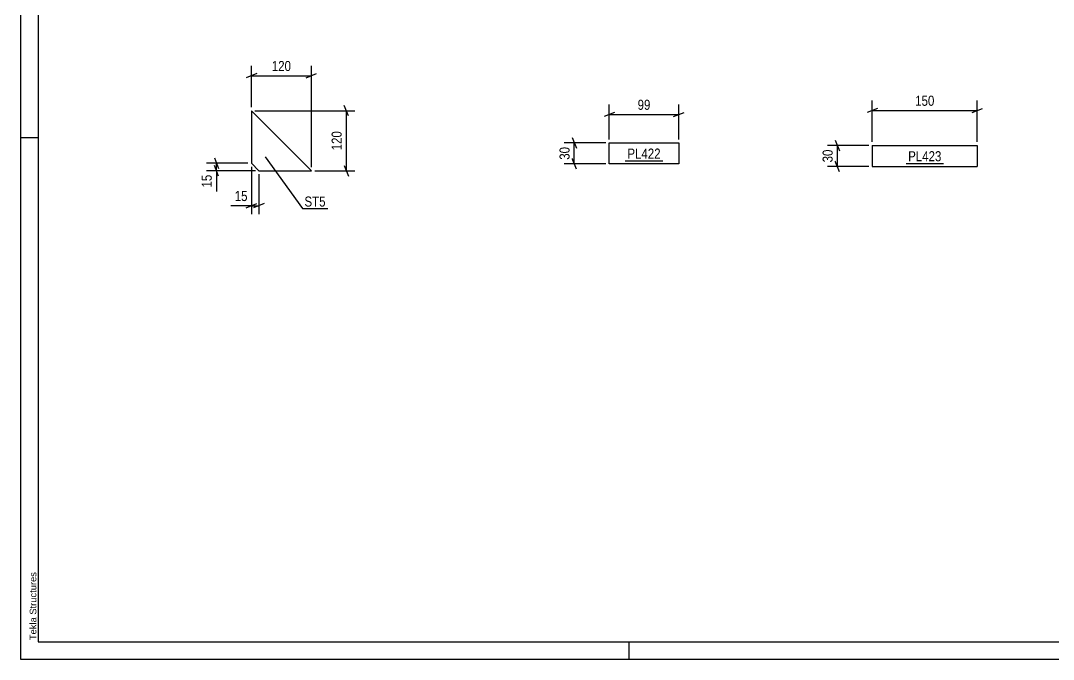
# Model space of a CAD drawing. Header units: millimetres. Extents: x 0 to 594, y 0 to 420.
# Drawn here: x 0 to 295.3, y 0 to 182.5 of the extents above; entities that cross this region are included whole.
import ezdxf

# ---------------------------------------------------------------- set-up
doc = ezdxf.new("R2010")
doc.units = ezdxf.units.MM
doc.styles.add('Arial', font='ARIAL.TTF', dxfattribs={"height": 0.2})
doc.styles.add('Arial Narrow', font='ARIALN.TTF', dxfattribs={"height": 0.2})

# ---------------------------------------------------------------- blocks, each defined once
blk = doc.blocks.new('Unknown-348435354-1163')
at = {"color": 5, "linetype": 'Continuous'}
for p, q in [((0, 420), (0, 0)), ((5, 415), (5, 5)), ((5, 149), (0, 149)), ((5, 5), (589, 5)), ((174, 0), (174, 5)), ((0, 0), (594, 0))]:
    blk.add_line(p, q, dxfattribs=at)
at = {"color": 174, "linetype": 'Continuous', "style": 'Arial'}
blk.add_text('Tekla Structures', height=1.9102, rotation=90, dxfattribs=at).set_placement((4.5, 5.5))
blk = doc.blocks.new('Part-348435354-10892 - 10891')
at = {"color": 2, "linetype": 'Continuous'}
for p, q in [((65.98, 156.75), (65.98, 141.75)), ((65.98, 156.75), (83.12, 139.6)), ((65.98, 141.75), (68.12, 139.6)), ((68.12, 139.6), (83.12, 139.6))]:
    blk.add_line(p, q, dxfattribs=at)
blk = doc.blocks.new('Part-348435354-10963 - 10962')
at = {"color": 2, "linetype": 'Continuous'}
for p, q in [((168.29, 141.57), (168.29, 147.57)), ((168.29, 147.57), (188.16, 147.57)), ((188.16, 147.57), (188.16, 141.57)), ((188.16, 141.57), (168.29, 141.57))]:
    blk.add_line(p, q, dxfattribs=at)
blk = doc.blocks.new('Part-348435354-10973 - 10972')
at = {"color": 2, "linetype": 'Continuous'}
for p, q in [((243.5, 146.82), (243.5, 140.82)), ((243.5, 146.82), (273.5, 146.82)), ((273.5, 146.82), (273.5, 140.82)), ((243.5, 140.82), (273.5, 140.82))]:
    blk.add_line(p, q, dxfattribs=at)
blk = doc.blocks.new('StraightDimension-348435354-11315 - 10891')
at = {"color": 7, "linetype": 'Continuous'}
for p, q in [((64.98, 141.75), (53.13, 141.75)), ((55.38, 143.25), (56.58, 140.25)), ((55.98, 139.6), (55.98, 141.75)), ((67.12, 139.6), (53.13, 139.6)), ((56.58, 138.1), (55.38, 141.1))]:
    blk.add_line(p, q, dxfattribs=at)
at = {"color": 0}
blk.add_wipeout([(55.23, 139.08), (51.03, 139.08), (51.03, 134.22), (55.23, 134.22)], dxfattribs=at)
at = {"color": 7, "linetype": 'Continuous'}
blk.add_line((55.98, 139.6), (55.98, 133.7), dxfattribs=at)
blk.add_line((55.98, 139.6), (55.98, 133.7), dxfattribs=at)
at = {"color": 3, "style": 'Arial Narrow'}
blk.add_text('15', height=2.863, rotation=90.0002, dxfattribs=at).set_placement((54.63, 134.82))
blk = doc.blocks.new('StraightDimension-348435354-11307 - 10891')
at = {"color": 7, "linetype": 'Continuous'}
for p, q in [((65.98, 140.75), (65.98, 127.2)), ((68.12, 138.6), (68.12, 127.2)), ((64.48, 129), (67.48, 130.2)), ((69.62, 130.2), (66.62, 129)), ((65.98, 129.6), (68.12, 129.6))]:
    blk.add_line(p, q, dxfattribs=at)
at = {"color": 0}
blk.add_wipeout([(65.45, 130.35), (65.45, 134.55), (60.6, 134.55), (60.6, 130.35)], dxfattribs=at)
at = {"color": 7, "linetype": 'Continuous'}
blk.add_line((65.98, 129.6), (60.07, 129.6), dxfattribs=at)
blk.add_line((65.98, 129.6), (60.07, 129.6), dxfattribs=at)
at = {"color": 3, "style": 'Arial Narrow'}
blk.add_text('15', height=2.863, dxfattribs=at).set_placement((61.2, 130.95))
blk = doc.blocks.new('StraightDimension-348435354-11319 - 10891')
at = {"color": 7, "linetype": 'Continuous'}
for p, q in [((66.98, 156.75), (95.52, 156.75)), ((93.72, 155.25), (92.52, 158.25)), ((93.12, 139.6), (93.12, 156.75)), ((84.12, 139.6), (95.52, 139.6)), ((92.52, 141.1), (93.72, 138.1))]:
    blk.add_line(p, q, dxfattribs=at)
at = {"color": 0}
blk.add_wipeout([(92.37, 151.52), (88.17, 151.52), (88.17, 144.83), (92.37, 144.83)], dxfattribs=at)
at = {"color": 3, "style": 'Arial Narrow'}
blk.add_text('120', height=2.863, rotation=90.0002, dxfattribs=at).set_placement((91.77, 145.43))
blk = doc.blocks.new('StraightDimension-348435354-11311 - 10891')
at = {"color": 7, "linetype": 'Continuous'}
for p, q in [((65.98, 157.75), (65.98, 169.6)), ((83.12, 140.6), (83.12, 169.6)), ((67.48, 167.35), (64.48, 166.15)), ((65.98, 166.75), (83.12, 166.75)), ((81.62, 166.15), (84.62, 167.35))]:
    blk.add_line(p, q, dxfattribs=at)
at = {"color": 0}
blk.add_wipeout([(77.89, 167.5), (77.89, 171.7), (71.21, 171.7), (71.21, 167.5)], dxfattribs=at)
at = {"color": 3, "style": 'Arial Narrow'}
blk.add_text('120', height=2.863, dxfattribs=at).set_placement((71.81, 168.1))
blk = doc.blocks.new('StraightDimension-348435354-11393 - 10962')
at = {"color": 7, "linetype": 'Continuous'}
for p, q in [((157.69, 149.07), (158.89, 146.07)), ((167.29, 147.57), (155.44, 147.57)), ((158.29, 141.57), (158.29, 147.57)), ((158.89, 140.07), (157.69, 143.07)), ((167.29, 141.57), (155.44, 141.57))]:
    blk.add_line(p, q, dxfattribs=at)
at = {"color": 0}
blk.add_wipeout([(157.54, 146.99), (153.34, 146.99), (153.34, 142.14), (157.54, 142.14)], dxfattribs=at)
at = {"color": 3, "style": 'Arial Narrow'}
blk.add_text('30', height=2.863, rotation=90.0002, dxfattribs=at).set_placement((156.94, 142.74))
blk = doc.blocks.new('StraightDimension-348435354-11397 - 10962')
at = {"color": 7, "linetype": 'Continuous'}
for p, q in [((168.29, 148.57), (168.29, 158.52)), ((188.16, 148.57), (188.16, 158.52)), ((169.79, 156.27), (166.79, 155.07)), ((168.29, 155.67), (188.16, 155.67)), ((186.66, 155.07), (189.66, 156.27))]:
    blk.add_line(p, q, dxfattribs=at)
at = {"color": 0}
blk.add_wipeout([(180.66, 156.42), (180.66, 160.62), (175.8, 160.62), (175.8, 156.42)], dxfattribs=at)
at = {"color": 3, "style": 'Arial Narrow'}
blk.add_text('99', height=2.863, dxfattribs=at).set_placement((176.4, 157.02))
blk = doc.blocks.new('StraightDimension-348435354-11401 - 10972')
at = {"color": 7, "linetype": 'Continuous'}
for p, q in [((232.9, 148.32), (234.1, 145.32)), ((242.5, 146.82), (230.65, 146.82)), ((233.5, 140.82), (233.5, 146.82)), ((234.1, 139.32), (232.9, 142.32)), ((242.5, 140.82), (230.65, 140.82))]:
    blk.add_line(p, q, dxfattribs=at)
at = {"color": 0}
blk.add_wipeout([(232.75, 146.25), (228.55, 146.25), (228.55, 141.39), (232.75, 141.39)], dxfattribs=at)
at = {"color": 3, "style": 'Arial Narrow'}
blk.add_text('30', height=2.863, rotation=90.0002, dxfattribs=at).set_placement((232.15, 141.99))
blk = doc.blocks.new('StraightDimension-348435354-11405 - 10972')
at = {"color": 7, "linetype": 'Continuous'}
for p, q in [((243.5, 147.82), (243.5, 159.67)), ((273.5, 147.82), (273.5, 159.67)), ((245, 157.42), (242, 156.22)), ((243.5, 156.82), (273.5, 156.82)), ((272, 156.22), (275, 157.42))]:
    blk.add_line(p, q, dxfattribs=at)
at = {"color": 0}
blk.add_wipeout([(261.84, 157.57), (261.84, 161.77), (255.16, 161.77), (255.16, 157.57)], dxfattribs=at)
at = {"color": 3, "style": 'Arial Narrow'}
blk.add_text('150', height=2.863, dxfattribs=at).set_placement((255.76, 158.17))
blk = doc.blocks.new('Mark-348435354-11524 - 10891')
at = {"color": 0}
blk.add_wipeout([(87.18, 129.37), (87.18, 132.37), (81.15, 132.37), (81.15, 129.37)], dxfattribs=at)
blk.add_wipeout([(87.18, 129.37), (87.18, 132.37), (81.15, 132.37), (81.15, 129.37)], dxfattribs=at)
at = {"color": 30, "linetype": 'Continuous'}
for p, q in [((69.95, 143.58), (80.55, 128.77)), ((80.55, 128.77), (87.78, 128.77))]:
    blk.add_line(p, q, dxfattribs=at)
at = {"color": 3, "style": 'Arial Narrow'}
blk.add_text('ST5', height=2.863, dxfattribs=at).set_placement((81.15, 129.37))
blk = doc.blocks.new('Mark-348435354-11534 - 10962')
at = {"color": 0}
blk.add_wipeout([(182.98, 143.07), (182.98, 146.07), (173.48, 146.07), (173.48, 143.07)], dxfattribs=at)
blk.add_wipeout([(182.98, 143.07), (182.98, 146.07), (173.48, 146.07), (173.48, 143.07)], dxfattribs=at)
at = {"color": 30, "linetype": 'Continuous'}
blk.add_line((172.88, 142.47), (183.58, 142.47), dxfattribs=at)
at = {"color": 3, "style": 'Arial Narrow'}
blk.add_text('PL422', height=2.863, dxfattribs=at).set_placement((173.48, 143.07))
blk = doc.blocks.new('Mark-348435354-11537 - 10972')
at = {"color": 0}
blk.add_wipeout([(263.25, 142.32), (263.25, 145.32), (253.75, 145.32), (253.75, 142.32)], dxfattribs=at)
blk.add_wipeout([(263.25, 142.32), (263.25, 145.32), (253.75, 145.32), (253.75, 142.32)], dxfattribs=at)
at = {"color": 30, "linetype": 'Continuous'}
blk.add_line((253.15, 141.72), (263.85, 141.72), dxfattribs=at)
at = {"color": 3, "style": 'Arial Narrow'}
blk.add_text('PL423', height=2.863, dxfattribs=at).set_placement((253.75, 142.32))

msp = doc.modelspace()

# ---------------------------------------------------------------- block references
for name in ['Unknown-348435354-1163', 'Part-348435354-10892 - 10891', 'Part-348435354-10963 - 10962', 'Part-348435354-10973 - 10972']:
    msp.add_blockref(name, (0, 0))

# ---------------------------------------------------------------- next in the draw order: block references
for name in ['StraightDimension-348435354-11393 - 10962', 'StraightDimension-348435354-11401 - 10972', 'Mark-348435354-11534 - 10962', 'Mark-348435354-11537 - 10972', 'StraightDimension-348435354-11315 - 10891']:
    msp.add_blockref(name, (0, 0))

# ---------------------------------------------------------------- next in the draw order: block references
for name in ['StraightDimension-348435354-11397 - 10962', 'StraightDimension-348435354-11405 - 10972', 'StraightDimension-348435354-11307 - 10891']:
    msp.add_blockref(name, (0, 0))

# ---------------------------------------------------------------- next in the draw order: block references
msp.add_blockref('StraightDimension-348435354-11319 - 10891', (0, 0))

# ---------------------------------------------------------------- next in the draw order: block references
msp.add_blockref('StraightDimension-348435354-11311 - 10891', (0, 0))

# ---------------------------------------------------------------- next in the draw order: block references
msp.add_blockref('Mark-348435354-11524 - 10891', (0, 0))

doc.saveas('drawing.dxf')
